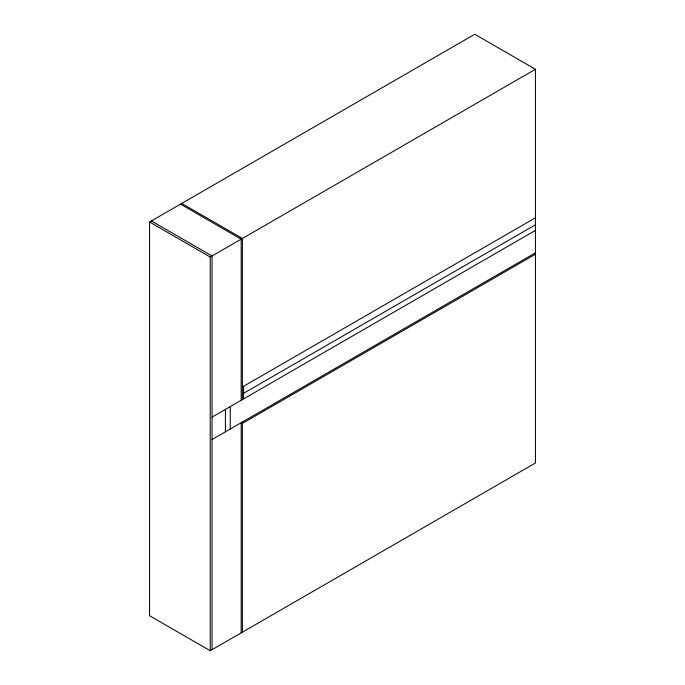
<?xml version="1.0" encoding="UTF-8"?>
<svg xmlns="http://www.w3.org/2000/svg" width="685" height="685" viewBox="0 0 685 685"><rect width="100%" height="100%" fill="white"/><g stroke="black" fill="none" stroke-linecap="round" stroke-linejoin="round"><path stroke-width="1.03" d="M149.57 222L474.765 34.25L535.43 69.279L535.43 463L210.235 650.75L149.57 615.721L149.57 222L210.235 257.029L535.43 69.279M242.396 386.982L535.43 217.796M243.603 393.293L535.43 224.808M212.059 417.105L535.43 230.408M212.059 439.53L535.43 252.825M242.396 423.416L535.43 254.229M181.722 203.436L242.396 238.466L242.396 399.595M180.506 204.139L241.18 239.168L241.18 400.297M151.385 220.947L212.059 255.976L212.059 649.697M243.603 386.289L243.603 398.893M242.396 422.011L242.396 632.187M241.18 422.714L241.18 632.889M230.263 406.599L230.263 429.015M225.408 409.407L225.408 431.824M210.235 257.029L210.235 650.75"/></g></svg>
